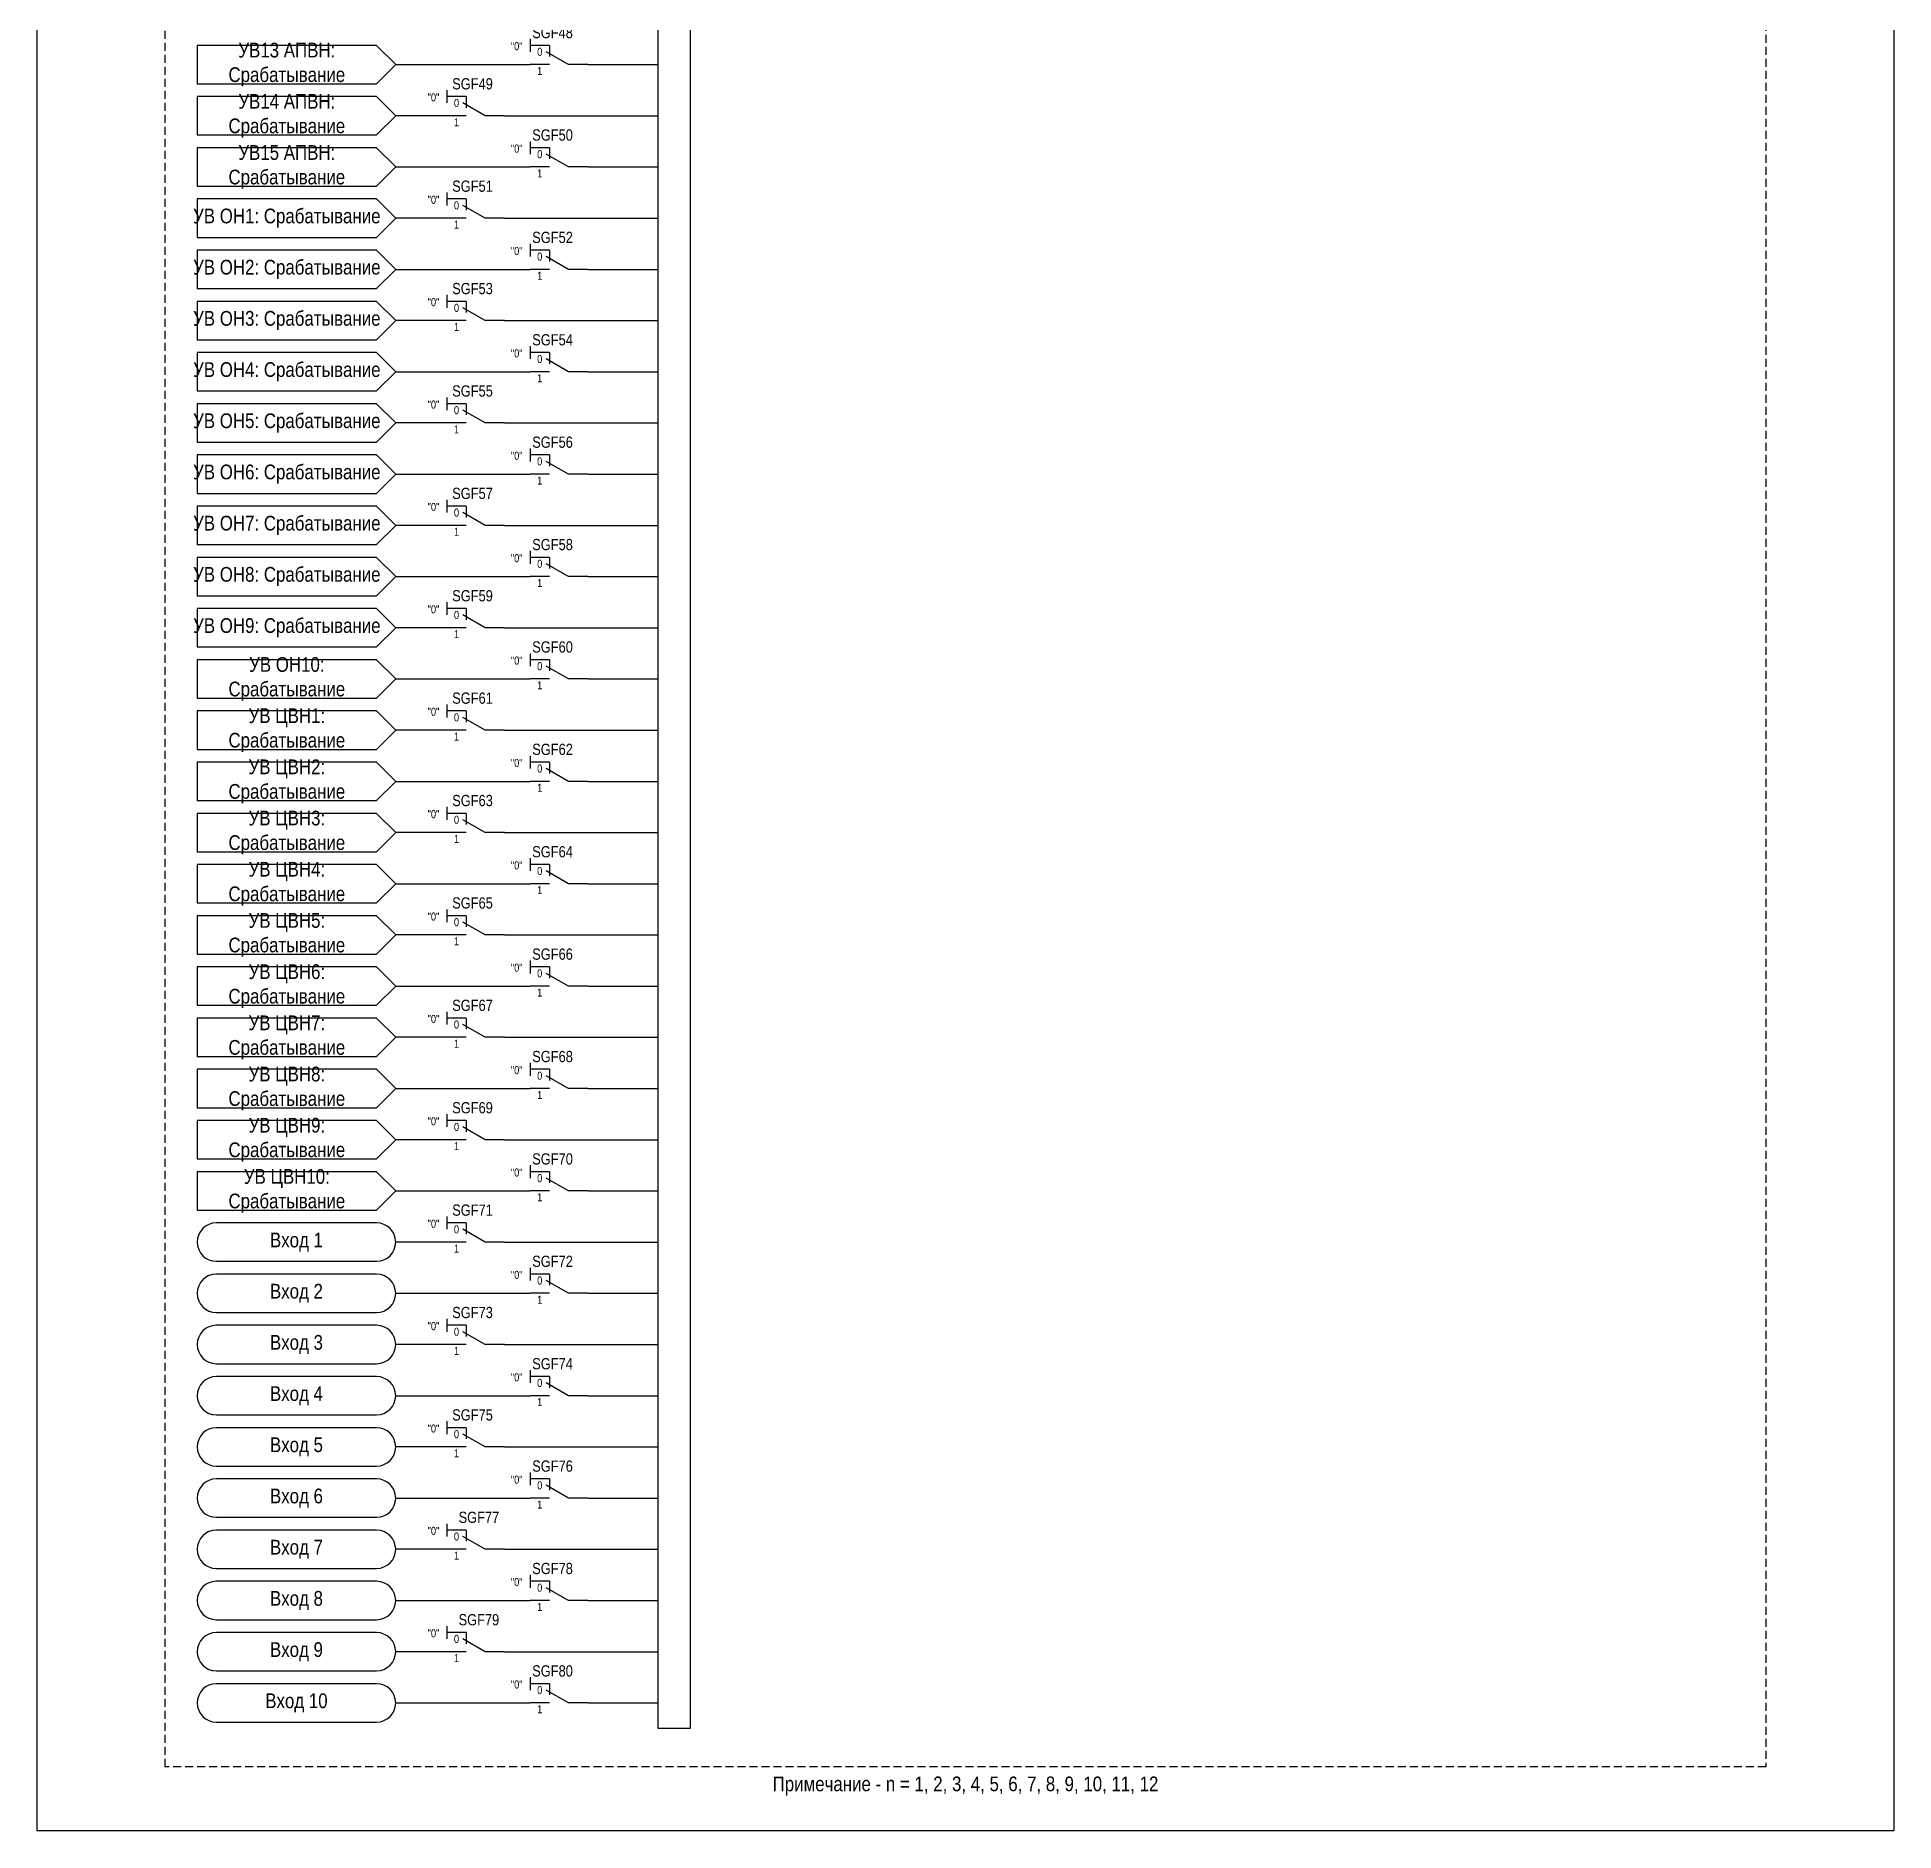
# Model space of a CAD drawing. Header units: millimetres. Extents: x -6343 to 676, y -1039 to 887.
# Drawn here: x 0 to 290, y 0 to 280.3 of the extents above; entities that cross this region are included whole.
import ezdxf
from ezdxf.enums import TextEntityAlignment as Align

# ---------------------------------------------------------------- set-up
doc = ezdxf.new("R2010")
doc.units = ezdxf.units.MM
doc.linetypes.add('штриховая2', pattern=[0.375, 0.25, -0.125])
doc.layers.add('Основная', color=7, linetype='Continuous')
doc.styles.add('2.5_Gost_RD', font='ARIALN.TTF', dxfattribs={"height": 2.5})
doc.styles.add('3.5_Gost_RD', font='ARIALN.TTF', dxfattribs={"height": 3.5})
doc.styles.add('Вывод', font='ARIALN.TTF', dxfattribs={"height": 2.5})
doc.styles.add('Компонент', font='ARIALN.TTF', dxfattribs={"height": 3.5})

# ---------------------------------------------------------------- blocks, each defined once
blk = doc.blocks.new('*U79')
at = {"layer": 'Основная', "ltscale": 0.35}
blk.add_line((6, 6), (6, 2.5), dxfattribs=at)
at = {"layer": 'Основная', "color": 0}
blk.add_line((0, 0), (7, 4), dxfattribs=at)
blk = doc.blocks.new('*U127')
at = {"layer": 'Основная', "color": 0}
for p, q in [((-3, 6), (-9, 6)), ((-3, 0), (-9, 0)), ((9, 0), (3, 0))]:
    blk.add_line(p, q, dxfattribs=at)
at = {"layer": 'Основная', "ltscale": 0.25, "xscale": -1}
blk.add_blockref('*U79', (3, 0), dxfattribs=at)
at = {"layer": 'Основная'}
for tag, height, style, p in [('ОУ', 3.5, 'Компонент', (-2, 10)), ('В1', 2.5, 'Вывод', (-13, 6)), ('В2', 2.5, 'Вывод', (-6, 4)), ('В3', 2.5, 'Вывод', (-6, -2))]:
    blk.add_attdef(tag, text='', height=height, dxfattribs=dict(at, style=style)).set_placement(p, align=Align.MIDDLE_CENTER)
blk = doc.blocks.new('*U130')
at = {"layer": 'Основная', "color": 0}
for p, q in [((-3, 6), (-9, 6)), ((-3, 0), (-9, 0)), ((9, 0), (3, 0))]:
    blk.add_line(p, q, dxfattribs=at)
at = {"layer": 'Основная', "ltscale": 0.25, "xscale": -1}
blk.add_blockref('*U79', (3, 0), dxfattribs=at)
at = {"layer": 'Основная'}
for tag, height, style, p in [('ОУ', 3.5, 'Компонент', (-1, 10)), ('В1', 2.5, 'Вывод', (-13, 6)), ('В2', 2.5, 'Вывод', (-6, 4)), ('В3', 2.5, 'Вывод', (-6, -2))]:
    blk.add_attdef(tag, text='', height=height, dxfattribs=dict(at, style=style)).set_placement(p, align=Align.MIDDLE_CENTER)
blk = doc.blocks.new('*U131')
at = {"layer": 'Основная', "color": 0}
for p, q in [((-3, 6), (-9, 6)), ((-3, 0), (-9, 0)), ((9, 0), (3, 0))]:
    blk.add_line(p, q, dxfattribs=at)
at = {"layer": 'Основная', "ltscale": 0.25, "xscale": -1}
blk.add_blockref('*U79', (3, 0), dxfattribs=at)
at = {"layer": 'Основная'}
for tag, height, style, p in [('ОУ', 3.5, 'Компонент', (-1, 10)), ('В1', 2.5, 'Вывод', (-13, 6)), ('В2', 2.5, 'Вывод', (-6, 4)), ('В3', 2.5, 'Вывод', (-6, -2))]:
    blk.add_attdef(tag, text='', height=height, dxfattribs=dict(at, style=style)).set_placement(p, align=Align.MIDDLE_CENTER)
blk = doc.blocks.new('*U128')
at = {"layer": 'Основная', "color": 0}
for p, q in [((-3, 6), (-9, 6)), ((-3, 0), (-9, 0)), ((9, 0), (3, 0))]:
    blk.add_line(p, q, dxfattribs=at)
at = {"layer": 'Основная', "ltscale": 0.25, "xscale": -1}
blk.add_blockref('*U79', (3, 0), dxfattribs=at)
at = {"layer": 'Основная'}
for tag, height, style, p in [('ОУ', 3.5, 'Компонент', (1, 10)), ('В1', 2.5, 'Вывод', (-13, 6)), ('В2', 2.5, 'Вывод', (-6, 4)), ('В3', 2.5, 'Вывод', (-6, -2))]:
    blk.add_attdef(tag, text='', height=height, dxfattribs=dict(at, style=style)).set_placement(p, align=Align.MIDDLE_CENTER)

msp = doc.modelspace()

# ---------------------------------------------------------------- linework, layer by layer
at = {"ltscale": 100}
for p, q in [((86, 276), (97, 276)), ((86, 260), (97, 260)), ((86, 244), (97, 244)), ((86, 228), (97, 228)), ((86, 212), (97, 212)), ((86, 196), (97, 196)), ((86, 180), (97, 180)), ((86, 164), (97, 164)), ((86, 148), (97, 148)), ((86, 132), (97, 132)), ((86, 116), (97, 116)), ((86, 100), (97, 100)), ((86, 84), (97, 84)), ((86, 68), (97, 68)), ((86, 52), (97, 52)), ((86, 36), (97, 36)), ((86, 20), (97, 20))]:
    msp.add_line(p, q, dxfattribs=at)
at = {"linetype": 'ByBlock', "ltscale": 10}
for p, q in [((64, 268), (56, 268)), ((73, 268), (97, 268)), ((64, 252), (56, 252)), ((73, 252), (97, 252)), ((64, 236), (56, 236)), ((73, 236), (97, 236)), ((64, 220), (56, 220)), ((73, 220), (97, 220)), ((64, 204), (56, 204)), ((73, 204), (97, 204)), ((64, 188), (56, 188)), ((73, 188), (97, 188)), ((64, 172), (56, 172)), ((73, 172), (97, 172)), ((64, 156), (56, 156)), ((73, 156), (97, 156)), ((64, 140), (56, 140)), ((73, 140), (97, 140)), ((64, 124), (56, 124)), ((73, 124), (97, 124)), ((64, 108), (56, 108)), ((73, 108), (97, 108)), ((64, 92), (56, 92)), ((73, 92), (97, 92)), ((64, 76), (56, 76)), ((73, 76), (97, 76)), ((64, 60), (56, 60)), ((73, 60), (97, 60)), ((64, 44), (56, 44)), ((73, 44), (97, 44)), ((64, 28), (56, 28)), ((73, 28), (97, 28))]:
    msp.add_line(p, q, dxfattribs=at)
at = {"color": 3, "ltscale": 100}
msp.add_lwpolyline([(0, 735), (290, 735), (290, 0), (0, 0)], close=True, dxfattribs=at)
at = {"linetype": 'штриховая2', "ltscale": 5}
msp.add_lwpolyline([(20, 725), (270, 725), (270, 10), (20, 10)], close=True, dxfattribs=at)
at = {"ltscale": 100}
for points in [[(28, 89), (53, 89, 1), (53, 95), (28, 95, 1)], [(28, 81), (53, 81, 1), (53, 87), (28, 87, 1)], [(28, 73), (53, 73, 1), (53, 79), (28, 79, 1)], [(28, 65), (53, 65, 1), (53, 71), (28, 71, 1)], [(28, 57), (53, 57, 1), (53, 63), (28, 63, 1)], [(28, 49), (53, 49, 1), (53, 55), (28, 55, 1)], [(28, 41), (53, 41, 1), (53, 47), (28, 47, 1)], [(28, 33), (53, 33, 1), (53, 39), (28, 39, 1)], [(28, 25), (53, 25, 1), (53, 31), (28, 31, 1)], [(28, 17), (53, 17, 1), (53, 23), (28, 23, 1)]]:
    msp.add_lwpolyline(points, format="xyb", close=True, dxfattribs=at)
at = {"layer": 'Основная', "ltscale": 100}
for p, q in [((77, 280), (77, 278)), ((56, 276), (77, 276)), ((64, 272), (64, 270)), ((77, 264), (77, 262)), ((56, 260), (77, 260)), ((64, 256), (64, 254)), ((77, 248), (77, 246)), ((56, 244), (77, 244)), ((64, 240), (64, 238)), ((77, 232), (77, 230)), ((56, 228), (77, 228)), ((64, 224), (64, 222)), ((77, 216), (77, 214)), ((56, 212), (77, 212)), ((64, 208), (64, 206)), ((77, 200), (77, 198)), ((56, 196), (77, 196)), ((64, 192), (64, 190)), ((77, 184), (77, 182)), ((56, 180), (77, 180)), ((64, 176), (64, 174)), ((77, 168), (77, 166)), ((56, 164), (77, 164)), ((64, 160), (64, 158)), ((77, 152), (77, 150)), ((56, 148), (77, 148)), ((64, 144), (64, 142)), ((77, 136), (77, 134)), ((56, 132), (77, 132)), ((64, 128), (64, 126)), ((77, 120), (77, 118)), ((56, 116), (77, 116)), ((64, 112), (64, 110)), ((77, 104), (77, 102)), ((56, 100), (77, 100)), ((64, 96), (64, 94)), ((77, 88), (77, 86)), ((56, 84), (77, 84)), ((64, 80), (64, 78)), ((77, 72), (77, 70)), ((56, 68), (77, 68)), ((64, 64), (64, 62)), ((77, 56), (77, 54)), ((56, 52), (77, 52)), ((64, 48), (64, 46)), ((77, 40), (77, 38)), ((56, 36), (77, 36)), ((64, 32), (64, 30)), ((77, 24), (77, 22)), ((56, 20), (77, 20))]:
    msp.add_line(p, q, dxfattribs=at)
msp.add_lwpolyline([(97, 648), (102, 648), (102, 16), (97, 16)], close=True, dxfattribs=at)
for points in [[(56, 276), (53, 279), (25, 279), (25, 273), (53, 273), (56, 276)], [(56, 276), (77, 276)], [(56, 268), (53, 271), (25, 271), (25, 265), (53, 265), (56, 268)], [(56, 260), (53, 263), (25, 263), (25, 257), (53, 257), (56, 260)], [(56, 260), (77, 260)], [(56, 252), (53, 255), (25, 255), (25, 249), (53, 249), (56, 252)], [(56, 244), (53, 247), (25, 247), (25, 241), (53, 241), (56, 244)], [(56, 244), (77, 244)], [(56, 236), (53, 239), (25, 239), (25, 233), (53, 233), (56, 236)], [(56, 228), (53, 231), (25, 231), (25, 225), (53, 225), (56, 228)], [(56, 228), (77, 228)], [(56, 220), (53, 223), (25, 223), (25, 217), (53, 217), (56, 220)], [(56, 212), (53, 215), (25, 215), (25, 209), (53, 209), (56, 212)], [(56, 212), (77, 212)], [(56, 204), (53, 207), (25, 207), (25, 201), (53, 201), (56, 204)], [(56, 196), (53, 199), (25, 199), (25, 193), (53, 193), (56, 196)], [(56, 196), (77, 196)], [(56, 188), (53, 191), (25, 191), (25, 185), (53, 185), (56, 188)], [(56, 180), (53, 183), (25, 183), (25, 177), (53, 177), (56, 180)], [(56, 180), (77, 180)], [(56, 172), (53, 175), (25, 175), (25, 169), (53, 169), (56, 172)], [(56, 164), (53, 167), (25, 167), (25, 161), (53, 161), (56, 164)], [(56, 164), (77, 164)], [(56, 156), (53, 159), (25, 159), (25, 153), (53, 153), (56, 156)], [(56, 148), (53, 151), (25, 151), (25, 145), (53, 145), (56, 148)], [(56, 148), (77, 148)], [(56, 140), (53, 143), (25, 143), (25, 137), (53, 137), (56, 140)], [(56, 132), (53, 135), (25, 135), (25, 129), (53, 129), (56, 132)], [(56, 132), (77, 132)], [(56, 124), (53, 127), (25, 127), (25, 121), (53, 121), (56, 124)], [(56, 116), (53, 119), (25, 119), (25, 113), (53, 113), (56, 116)], [(56, 116), (77, 116)], [(56, 108), (53, 111), (25, 111), (25, 105), (53, 105), (56, 108)], [(56, 100), (53, 103), (25, 103), (25, 97), (53, 97), (56, 100)], [(56, 100), (77, 100)], [(56, 84), (77, 84)], [(56, 68), (77, 68)], [(56, 52), (77, 52)], [(56, 36), (77, 36)], [(56, 20), (77, 20)]]:
    msp.add_lwpolyline(points, dxfattribs=at)

# ---------------------------------------------------------------- block references
at = {"layer": 'Основная', "ltscale": 0.25}
ref = msp.add_blockref('*U127', (81.5, 276), dxfattribs=dict(at, xscale=0.5, yscale=0.5, zscale=0.5))
ref.add_attrib('ОУ', 'SGF48', dxfattribs={"height": 1.75, "style": 'Компонент'}).set_placement((80.5, 281), align=Align.MIDDLE_CENTER)
ref.add_attrib('В2', '0', dxfattribs={"height": 1.25, "style": 'Вывод'}).set_placement((78.5, 278), align=Align.MIDDLE_CENTER)
ref.add_attrib('В3', '1', dxfattribs={"height": 1.25, "style": 'Вывод'}).set_placement((78.5, 275), align=Align.MIDDLE_CENTER)
ref = msp.add_blockref('*U130', (68.5, 268), dxfattribs=dict(at, xscale=0.5, yscale=0.5, zscale=0.5))
ref.add_attrib('ОУ', 'SGF49', dxfattribs={"height": 1.75, "style": 'Компонент'}).set_placement((68, 273), align=Align.MIDDLE_CENTER)
ref.add_attrib('В2', '0', dxfattribs={"height": 1.25, "style": 'Вывод'}).set_placement((65.5, 270), align=Align.MIDDLE_CENTER)
ref.add_attrib('В3', '1', dxfattribs={"height": 1.25, "style": 'Вывод'}).set_placement((65.5, 267), align=Align.MIDDLE_CENTER)
ref = msp.add_blockref('*U127', (81.5, 260), dxfattribs=dict(at, xscale=0.5, yscale=0.5, zscale=0.5))
ref.add_attrib('ОУ', 'SGF50', dxfattribs={"height": 1.75, "style": 'Компонент'}).set_placement((80.5, 265), align=Align.MIDDLE_CENTER)
ref.add_attrib('В2', '0', dxfattribs={"height": 1.25, "style": 'Вывод'}).set_placement((78.5, 262), align=Align.MIDDLE_CENTER)
ref.add_attrib('В3', '1', dxfattribs={"height": 1.25, "style": 'Вывод'}).set_placement((78.5, 259), align=Align.MIDDLE_CENTER)
ref = msp.add_blockref('*U130', (68.5, 252), dxfattribs=dict(at, xscale=0.5, yscale=0.5, zscale=0.5))
ref.add_attrib('ОУ', 'SGF51', dxfattribs={"height": 1.75, "style": 'Компонент'}).set_placement((68, 257), align=Align.MIDDLE_CENTER)
ref.add_attrib('В2', '0', dxfattribs={"height": 1.25, "style": 'Вывод'}).set_placement((65.5, 254), align=Align.MIDDLE_CENTER)
ref.add_attrib('В3', '1', dxfattribs={"height": 1.25, "style": 'Вывод'}).set_placement((65.5, 251), align=Align.MIDDLE_CENTER)
ref = msp.add_blockref('*U127', (81.5, 244), dxfattribs=dict(at, xscale=0.5, yscale=0.5, zscale=0.5))
ref.add_attrib('ОУ', 'SGF52', dxfattribs={"height": 1.75, "style": 'Компонент'}).set_placement((80.5, 249), align=Align.MIDDLE_CENTER)
ref.add_attrib('В2', '0', dxfattribs={"height": 1.25, "style": 'Вывод'}).set_placement((78.5, 246), align=Align.MIDDLE_CENTER)
ref.add_attrib('В3', '1', dxfattribs={"height": 1.25, "style": 'Вывод'}).set_placement((78.5, 243), align=Align.MIDDLE_CENTER)
ref = msp.add_blockref('*U130', (68.5, 236), dxfattribs=dict(at, xscale=0.5, yscale=0.5, zscale=0.5))
ref.add_attrib('ОУ', 'SGF53', dxfattribs={"height": 1.75, "style": 'Компонент'}).set_placement((68, 241), align=Align.MIDDLE_CENTER)
ref.add_attrib('В2', '0', dxfattribs={"height": 1.25, "style": 'Вывод'}).set_placement((65.5, 238), align=Align.MIDDLE_CENTER)
ref.add_attrib('В3', '1', dxfattribs={"height": 1.25, "style": 'Вывод'}).set_placement((65.5, 235), align=Align.MIDDLE_CENTER)
ref = msp.add_blockref('*U127', (81.5, 228), dxfattribs=dict(at, xscale=0.5, yscale=0.5, zscale=0.5))
ref.add_attrib('ОУ', 'SGF54', dxfattribs={"height": 1.75, "style": 'Компонент'}).set_placement((80.5, 233), align=Align.MIDDLE_CENTER)
ref.add_attrib('В2', '0', dxfattribs={"height": 1.25, "style": 'Вывод'}).set_placement((78.5, 230), align=Align.MIDDLE_CENTER)
ref.add_attrib('В3', '1', dxfattribs={"height": 1.25, "style": 'Вывод'}).set_placement((78.5, 227), align=Align.MIDDLE_CENTER)
ref = msp.add_blockref('*U130', (68.5, 220), dxfattribs=dict(at, xscale=0.5, yscale=0.5, zscale=0.5))
ref.add_attrib('ОУ', 'SGF55', dxfattribs={"height": 1.75, "style": 'Компонент'}).set_placement((68, 225), align=Align.MIDDLE_CENTER)
ref.add_attrib('В2', '0', dxfattribs={"height": 1.25, "style": 'Вывод'}).set_placement((65.5, 222), align=Align.MIDDLE_CENTER)
ref.add_attrib('В3', '1', dxfattribs={"height": 1.25, "style": 'Вывод'}).set_placement((65.5, 219), align=Align.MIDDLE_CENTER)
ref = msp.add_blockref('*U127', (81.5, 212), dxfattribs=dict(at, xscale=0.5, yscale=0.5, zscale=0.5))
ref.add_attrib('ОУ', 'SGF56', dxfattribs={"height": 1.75, "style": 'Компонент'}).set_placement((80.5, 217), align=Align.MIDDLE_CENTER)
ref.add_attrib('В2', '0', dxfattribs={"height": 1.25, "style": 'Вывод'}).set_placement((78.5, 214), align=Align.MIDDLE_CENTER)
ref.add_attrib('В3', '1', dxfattribs={"height": 1.25, "style": 'Вывод'}).set_placement((78.5, 211), align=Align.MIDDLE_CENTER)
ref = msp.add_blockref('*U130', (68.5, 204), dxfattribs=dict(at, xscale=0.5, yscale=0.5, zscale=0.5))
ref.add_attrib('ОУ', 'SGF57', dxfattribs={"height": 1.75, "style": 'Компонент'}).set_placement((68, 209), align=Align.MIDDLE_CENTER)
ref.add_attrib('В2', '0', dxfattribs={"height": 1.25, "style": 'Вывод'}).set_placement((65.5, 206), align=Align.MIDDLE_CENTER)
ref.add_attrib('В3', '1', dxfattribs={"height": 1.25, "style": 'Вывод'}).set_placement((65.5, 203), align=Align.MIDDLE_CENTER)
ref = msp.add_blockref('*U127', (81.5, 196), dxfattribs=dict(at, xscale=0.5, yscale=0.5, zscale=0.5))
ref.add_attrib('ОУ', 'SGF58', dxfattribs={"height": 1.75, "style": 'Компонент'}).set_placement((80.5, 201), align=Align.MIDDLE_CENTER)
ref.add_attrib('В2', '0', dxfattribs={"height": 1.25, "style": 'Вывод'}).set_placement((78.5, 198), align=Align.MIDDLE_CENTER)
ref.add_attrib('В3', '1', dxfattribs={"height": 1.25, "style": 'Вывод'}).set_placement((78.5, 195), align=Align.MIDDLE_CENTER)
ref = msp.add_blockref('*U130', (68.5, 188), dxfattribs=dict(at, xscale=0.5, yscale=0.5, zscale=0.5))
ref.add_attrib('ОУ', 'SGF59', dxfattribs={"height": 1.75, "style": 'Компонент'}).set_placement((68, 193), align=Align.MIDDLE_CENTER)
ref.add_attrib('В2', '0', dxfattribs={"height": 1.25, "style": 'Вывод'}).set_placement((65.5, 190), align=Align.MIDDLE_CENTER)
ref.add_attrib('В3', '1', dxfattribs={"height": 1.25, "style": 'Вывод'}).set_placement((65.5, 187), align=Align.MIDDLE_CENTER)
ref = msp.add_blockref('*U127', (81.5, 180), dxfattribs=dict(at, xscale=0.5, yscale=0.5, zscale=0.5))
ref.add_attrib('ОУ', 'SGF60', dxfattribs={"height": 1.75, "style": 'Компонент'}).set_placement((80.5, 185), align=Align.MIDDLE_CENTER)
ref.add_attrib('В2', '0', dxfattribs={"height": 1.25, "style": 'Вывод'}).set_placement((78.5, 182), align=Align.MIDDLE_CENTER)
ref.add_attrib('В3', '1', dxfattribs={"height": 1.25, "style": 'Вывод'}).set_placement((78.5, 179), align=Align.MIDDLE_CENTER)
ref = msp.add_blockref('*U130', (68.5, 172), dxfattribs=dict(at, xscale=0.5, yscale=0.5, zscale=0.5))
ref.add_attrib('ОУ', 'SGF61', dxfattribs={"height": 1.75, "style": 'Компонент'}).set_placement((68, 177), align=Align.MIDDLE_CENTER)
ref.add_attrib('В2', '0', dxfattribs={"height": 1.25, "style": 'Вывод'}).set_placement((65.5, 174), align=Align.MIDDLE_CENTER)
ref.add_attrib('В3', '1', dxfattribs={"height": 1.25, "style": 'Вывод'}).set_placement((65.5, 171), align=Align.MIDDLE_CENTER)
ref = msp.add_blockref('*U127', (81.5, 164), dxfattribs=dict(at, xscale=0.5, yscale=0.5, zscale=0.5))
ref.add_attrib('ОУ', 'SGF62', dxfattribs={"height": 1.75, "style": 'Компонент'}).set_placement((80.5, 169), align=Align.MIDDLE_CENTER)
ref.add_attrib('В2', '0', dxfattribs={"height": 1.25, "style": 'Вывод'}).set_placement((78.5, 166), align=Align.MIDDLE_CENTER)
ref.add_attrib('В3', '1', dxfattribs={"height": 1.25, "style": 'Вывод'}).set_placement((78.5, 163), align=Align.MIDDLE_CENTER)
ref = msp.add_blockref('*U130', (68.5, 156), dxfattribs=dict(at, xscale=0.5, yscale=0.5, zscale=0.5))
ref.add_attrib('ОУ', 'SGF63', dxfattribs={"height": 1.75, "style": 'Компонент'}).set_placement((68, 161), align=Align.MIDDLE_CENTER)
ref.add_attrib('В2', '0', dxfattribs={"height": 1.25, "style": 'Вывод'}).set_placement((65.5, 158), align=Align.MIDDLE_CENTER)
ref.add_attrib('В3', '1', dxfattribs={"height": 1.25, "style": 'Вывод'}).set_placement((65.5, 155), align=Align.MIDDLE_CENTER)
ref = msp.add_blockref('*U127', (81.5, 148), dxfattribs=dict(at, xscale=0.5, yscale=0.5, zscale=0.5))
ref.add_attrib('ОУ', 'SGF64', dxfattribs={"height": 1.75, "style": 'Компонент'}).set_placement((80.5, 153), align=Align.MIDDLE_CENTER)
ref.add_attrib('В2', '0', dxfattribs={"height": 1.25, "style": 'Вывод'}).set_placement((78.5, 150), align=Align.MIDDLE_CENTER)
ref.add_attrib('В3', '1', dxfattribs={"height": 1.25, "style": 'Вывод'}).set_placement((78.5, 147), align=Align.MIDDLE_CENTER)
ref = msp.add_blockref('*U130', (68.5, 140), dxfattribs=dict(at, xscale=0.5, yscale=0.5, zscale=0.5))
ref.add_attrib('ОУ', 'SGF65', dxfattribs={"height": 1.75, "style": 'Компонент'}).set_placement((68, 145), align=Align.MIDDLE_CENTER)
ref.add_attrib('В2', '0', dxfattribs={"height": 1.25, "style": 'Вывод'}).set_placement((65.5, 142), align=Align.MIDDLE_CENTER)
ref.add_attrib('В3', '1', dxfattribs={"height": 1.25, "style": 'Вывод'}).set_placement((65.5, 139), align=Align.MIDDLE_CENTER)
ref = msp.add_blockref('*U127', (81.5, 132), dxfattribs=dict(at, xscale=0.5, yscale=0.5, zscale=0.5))
ref.add_attrib('ОУ', 'SGF66', dxfattribs={"height": 1.75, "style": 'Компонент'}).set_placement((80.5, 137), align=Align.MIDDLE_CENTER)
ref.add_attrib('В2', '0', dxfattribs={"height": 1.25, "style": 'Вывод'}).set_placement((78.5, 134), align=Align.MIDDLE_CENTER)
ref.add_attrib('В3', '1', dxfattribs={"height": 1.25, "style": 'Вывод'}).set_placement((78.5, 131), align=Align.MIDDLE_CENTER)
ref = msp.add_blockref('*U130', (68.5, 124), dxfattribs=dict(at, xscale=0.5, yscale=0.5, zscale=0.5))
ref.add_attrib('ОУ', 'SGF67', dxfattribs={"height": 1.75, "style": 'Компонент'}).set_placement((68, 129), align=Align.MIDDLE_CENTER)
ref.add_attrib('В2', '0', dxfattribs={"height": 1.25, "style": 'Вывод'}).set_placement((65.5, 126), align=Align.MIDDLE_CENTER)
ref.add_attrib('В3', '1', dxfattribs={"height": 1.25, "style": 'Вывод'}).set_placement((65.5, 123), align=Align.MIDDLE_CENTER)
ref = msp.add_blockref('*U127', (81.5, 116), dxfattribs=dict(at, xscale=0.5, yscale=0.5, zscale=0.5))
ref.add_attrib('ОУ', 'SGF68', dxfattribs={"height": 1.75, "style": 'Компонент'}).set_placement((80.5, 121), align=Align.MIDDLE_CENTER)
ref.add_attrib('В2', '0', dxfattribs={"height": 1.25, "style": 'Вывод'}).set_placement((78.5, 118), align=Align.MIDDLE_CENTER)
ref.add_attrib('В3', '1', dxfattribs={"height": 1.25, "style": 'Вывод'}).set_placement((78.5, 115), align=Align.MIDDLE_CENTER)
ref = msp.add_blockref('*U130', (68.5, 108), dxfattribs=dict(at, xscale=0.5, yscale=0.5, zscale=0.5))
ref.add_attrib('ОУ', 'SGF69', dxfattribs={"height": 1.75, "style": 'Компонент'}).set_placement((68, 113), align=Align.MIDDLE_CENTER)
ref.add_attrib('В2', '0', dxfattribs={"height": 1.25, "style": 'Вывод'}).set_placement((65.5, 110), align=Align.MIDDLE_CENTER)
ref.add_attrib('В3', '1', dxfattribs={"height": 1.25, "style": 'Вывод'}).set_placement((65.5, 107), align=Align.MIDDLE_CENTER)
ref = msp.add_blockref('*U127', (81.5, 100), dxfattribs=dict(at, xscale=0.5, yscale=0.5, zscale=0.5))
ref.add_attrib('ОУ', 'SGF70', dxfattribs={"height": 1.75, "style": 'Компонент'}).set_placement((80.5, 105), align=Align.MIDDLE_CENTER)
ref.add_attrib('В2', '0', dxfattribs={"height": 1.25, "style": 'Вывод'}).set_placement((78.5, 102), align=Align.MIDDLE_CENTER)
ref.add_attrib('В3', '1', dxfattribs={"height": 1.25, "style": 'Вывод'}).set_placement((78.5, 99), align=Align.MIDDLE_CENTER)
ref = msp.add_blockref('*U131', (68.5, 92), dxfattribs=dict(at, xscale=0.5, yscale=0.5, zscale=0.5))
ref.add_attrib('ОУ', 'SGF71', dxfattribs={"height": 1.75, "style": 'Компонент'}).set_placement((68, 97), align=Align.MIDDLE_CENTER)
ref.add_attrib('В2', '0', dxfattribs={"height": 1.25, "style": 'Вывод'}).set_placement((65.5, 94), align=Align.MIDDLE_CENTER)
ref.add_attrib('В3', '1', dxfattribs={"height": 1.25, "style": 'Вывод'}).set_placement((65.5, 91), align=Align.MIDDLE_CENTER)
ref = msp.add_blockref('*U127', (81.5, 84), dxfattribs=dict(at, xscale=0.5, yscale=0.5, zscale=0.5))
ref.add_attrib('ОУ', 'SGF72', dxfattribs={"height": 1.75, "style": 'Компонент'}).set_placement((80.5, 89), align=Align.MIDDLE_CENTER)
ref.add_attrib('В2', '0', dxfattribs={"height": 1.25, "style": 'Вывод'}).set_placement((78.5, 86), align=Align.MIDDLE_CENTER)
ref.add_attrib('В3', '1', dxfattribs={"height": 1.25, "style": 'Вывод'}).set_placement((78.5, 83), align=Align.MIDDLE_CENTER)
ref = msp.add_blockref('*U131', (68.5, 76), dxfattribs=dict(at, xscale=0.5, yscale=0.5, zscale=0.5))
ref.add_attrib('ОУ', 'SGF73', dxfattribs={"height": 1.75, "style": 'Компонент'}).set_placement((68, 81), align=Align.MIDDLE_CENTER)
ref.add_attrib('В2', '0', dxfattribs={"height": 1.25, "style": 'Вывод'}).set_placement((65.5, 78), align=Align.MIDDLE_CENTER)
ref.add_attrib('В3', '1', dxfattribs={"height": 1.25, "style": 'Вывод'}).set_placement((65.5, 75), align=Align.MIDDLE_CENTER)
ref = msp.add_blockref('*U127', (81.5, 68), dxfattribs=dict(at, xscale=0.5, yscale=0.5, zscale=0.5))
ref.add_attrib('ОУ', 'SGF74', dxfattribs={"height": 1.75, "style": 'Компонент'}).set_placement((80.5, 73), align=Align.MIDDLE_CENTER)
ref.add_attrib('В2', '0', dxfattribs={"height": 1.25, "style": 'Вывод'}).set_placement((78.5, 70), align=Align.MIDDLE_CENTER)
ref.add_attrib('В3', '1', dxfattribs={"height": 1.25, "style": 'Вывод'}).set_placement((78.5, 67), align=Align.MIDDLE_CENTER)
ref = msp.add_blockref('*U131', (68.5, 60), dxfattribs=dict(at, xscale=0.5, yscale=0.5, zscale=0.5))
ref.add_attrib('ОУ', 'SGF75', dxfattribs={"height": 1.75, "style": 'Компонент'}).set_placement((68, 65), align=Align.MIDDLE_CENTER)
ref.add_attrib('В2', '0', dxfattribs={"height": 1.25, "style": 'Вывод'}).set_placement((65.5, 62), align=Align.MIDDLE_CENTER)
ref.add_attrib('В3', '1', dxfattribs={"height": 1.25, "style": 'Вывод'}).set_placement((65.5, 59), align=Align.MIDDLE_CENTER)
ref = msp.add_blockref('*U127', (81.5, 52), dxfattribs=dict(at, xscale=0.5, yscale=0.5, zscale=0.5))
ref.add_attrib('ОУ', 'SGF76', dxfattribs={"height": 1.75, "style": 'Компонент'}).set_placement((80.5, 57), align=Align.MIDDLE_CENTER)
ref.add_attrib('В2', '0', dxfattribs={"height": 1.25, "style": 'Вывод'}).set_placement((78.5, 54), align=Align.MIDDLE_CENTER)
ref.add_attrib('В3', '1', dxfattribs={"height": 1.25, "style": 'Вывод'}).set_placement((78.5, 51), align=Align.MIDDLE_CENTER)
ref = msp.add_blockref('*U128', (68.5, 44), dxfattribs=dict(at, xscale=0.5, yscale=0.5, zscale=0.5))
ref.add_attrib('ОУ', 'SGF77', dxfattribs={"height": 1.75, "style": 'Компонент'}).set_placement((69, 49), align=Align.MIDDLE_CENTER)
ref.add_attrib('В2', '0', dxfattribs={"height": 1.25, "style": 'Вывод'}).set_placement((65.5, 46), align=Align.MIDDLE_CENTER)
ref.add_attrib('В3', '1', dxfattribs={"height": 1.25, "style": 'Вывод'}).set_placement((65.5, 43), align=Align.MIDDLE_CENTER)
ref = msp.add_blockref('*U127', (81.5, 36), dxfattribs=dict(at, xscale=0.5, yscale=0.5, zscale=0.5))
ref.add_attrib('ОУ', 'SGF78', dxfattribs={"height": 1.75, "style": 'Компонент'}).set_placement((80.5, 41), align=Align.MIDDLE_CENTER)
ref.add_attrib('В2', '0', dxfattribs={"height": 1.25, "style": 'Вывод'}).set_placement((78.5, 38), align=Align.MIDDLE_CENTER)
ref.add_attrib('В3', '1', dxfattribs={"height": 1.25, "style": 'Вывод'}).set_placement((78.5, 35), align=Align.MIDDLE_CENTER)
ref = msp.add_blockref('*U128', (68.5, 28), dxfattribs=dict(at, xscale=0.5, yscale=0.5, zscale=0.5))
ref.add_attrib('ОУ', 'SGF79', dxfattribs={"height": 1.75, "style": 'Компонент'}).set_placement((69, 33), align=Align.MIDDLE_CENTER)
ref.add_attrib('В2', '0', dxfattribs={"height": 1.25, "style": 'Вывод'}).set_placement((65.5, 30), align=Align.MIDDLE_CENTER)
ref.add_attrib('В3', '1', dxfattribs={"height": 1.25, "style": 'Вывод'}).set_placement((65.5, 27), align=Align.MIDDLE_CENTER)
ref = msp.add_blockref('*U127', (81.5, 20), dxfattribs=dict(at, xscale=0.5, yscale=0.5, zscale=0.5))
ref.add_attrib('ОУ', 'SGF80', dxfattribs={"height": 1.75, "style": 'Компонент'}).set_placement((80.5, 25), align=Align.MIDDLE_CENTER)
ref.add_attrib('В2', '0', dxfattribs={"height": 1.25, "style": 'Вывод'}).set_placement((78.5, 22), align=Align.MIDDLE_CENTER)
ref.add_attrib('В3', '1', dxfattribs={"height": 1.25, "style": 'Вывод'}).set_placement((78.5, 19), align=Align.MIDDLE_CENTER)

# ---------------------------------------------------------------- texts
at = {"layer": 'Основная', "color": 0, "ltscale": 100, "char_height": 2.3, "attachment_point": 5, "style": '2.5_Gost_RD'}
for s, insert, width in [('{\\C256;УВ13 АПВН: Срабатывание}', (39, 276), 28), ('{\\C256;УВ14 АПВН: Срабатывание}', (39, 268), 28), ('{\\C256;УВ15 АПВН: Срабатывание}', (39, 260), 28), ('{\\C256;УВ ОН1: Срабатывание}', (39, 252), 28), ('{\\C256;УВ ОН2: Срабатывание}', (39, 244), 28), ('{\\C256;УВ ОН3: Срабатывание}', (39, 236), 28), ('{\\C256;УВ ОН4: Срабатывание}', (39, 228), 28), ('{\\C256;УВ ОН5: Срабатывание}', (39, 220), 28), ('{\\C256;УВ ОН6: Срабатывание}', (39, 212), 28), ('{\\C256;УВ ОН7: Срабатывание}', (39, 204), 28), ('{\\C256;УВ ОН8: Срабатывание}', (39, 196), 28), ('{\\C256;УВ ОН9: Срабатывание}', (39, 188), 28), ('{\\C256;УВ ОН10: Срабатывание}', (39, 180), 28), ('{\\C256;УВ ЦВН1: Срабатывание}', (39, 172), 28), ('{\\C256;УВ ЦВН2: Срабатывание}', (39, 164), 28), ('{\\C256;УВ ЦВН3: Срабатывание}', (39, 156), 28), ('{\\C256;УВ ЦВН4: Срабатывание}', (39, 148), 28), ('{\\C256;УВ ЦВН5: Срабатывание}', (39, 140), 28), ('{\\C256;УВ ЦВН6: Срабатывание}', (39, 132), 28), ('{\\C256;УВ ЦВН7: Срабатывание}', (39, 124), 28), ('{\\C256;УВ ЦВН8: Срабатывание}', (39, 116), 28), ('{\\C256;УВ ЦВН9: Срабатывание}', (39, 108), 28), ('{\\C256;УВ ЦВН10: Срабатывание}', (39, 100), 28), ('{\\C256;Примечание - n = 1, 2, 3, 4, 5, 6, 7, 8, 9, 10, 11, 12}', (145, 7), 250)]:
    msp.add_mtext(s, dxfattribs=dict(at, insert=insert, width=width))
at = {"layer": 'Основная', "ltscale": 100, "char_height": 1.25, "attachment_point": 1, "style": '3.5_Gost_RD'}
for insert in [(74, 279.5), (61, 271.5), (74, 263.5), (61, 255.5), (74, 247.5), (61, 239.5), (74, 231.5), (61, 223.5), (74, 215.5), (61, 207.5), (74, 199.5), (61, 191.5), (74, 183.5), (61, 175.5), (74, 167.5), (61, 159.5), (74, 151.5), (61, 143.5), (74, 135.5), (61, 127.5), (74, 119.5), (61, 111.5), (74, 103.5), (61, 95.5), (74, 87.5), (61, 79.5), (74, 71.5), (61, 63.5), (74, 55.5), (61, 47.5), (74, 39.5), (61, 31.5), (74, 23.5)]:
    msp.add_mtext_dynamic_manual_height_columns('"0"', width=2, gutter_width=17.5, heights=[0], dxfattribs=dict(at, insert=insert))
at = {"layer": 'Основная', "ltscale": 100, "char_height": 2.3, "width": 25, "attachment_point": 5, "style": '2.5_Gost_RD'}
for s, insert in [('Вход 1', (40.5, 92)), ('Вход 2', (40.5, 84)), ('Вход 3', (40.5, 76)), ('Вход 4', (40.5, 68)), ('Вход 5', (40.5, 60)), ('Вход 6', (40.5, 52)), ('Вход 7', (40.5, 44)), ('Вход 8', (40.5, 36)), ('Вход 9', (40.5, 28)), ('Вход 10', (40.5, 20))]:
    msp.add_mtext(s, dxfattribs=dict(at, insert=insert))

doc.saveas('drawing.dxf')
